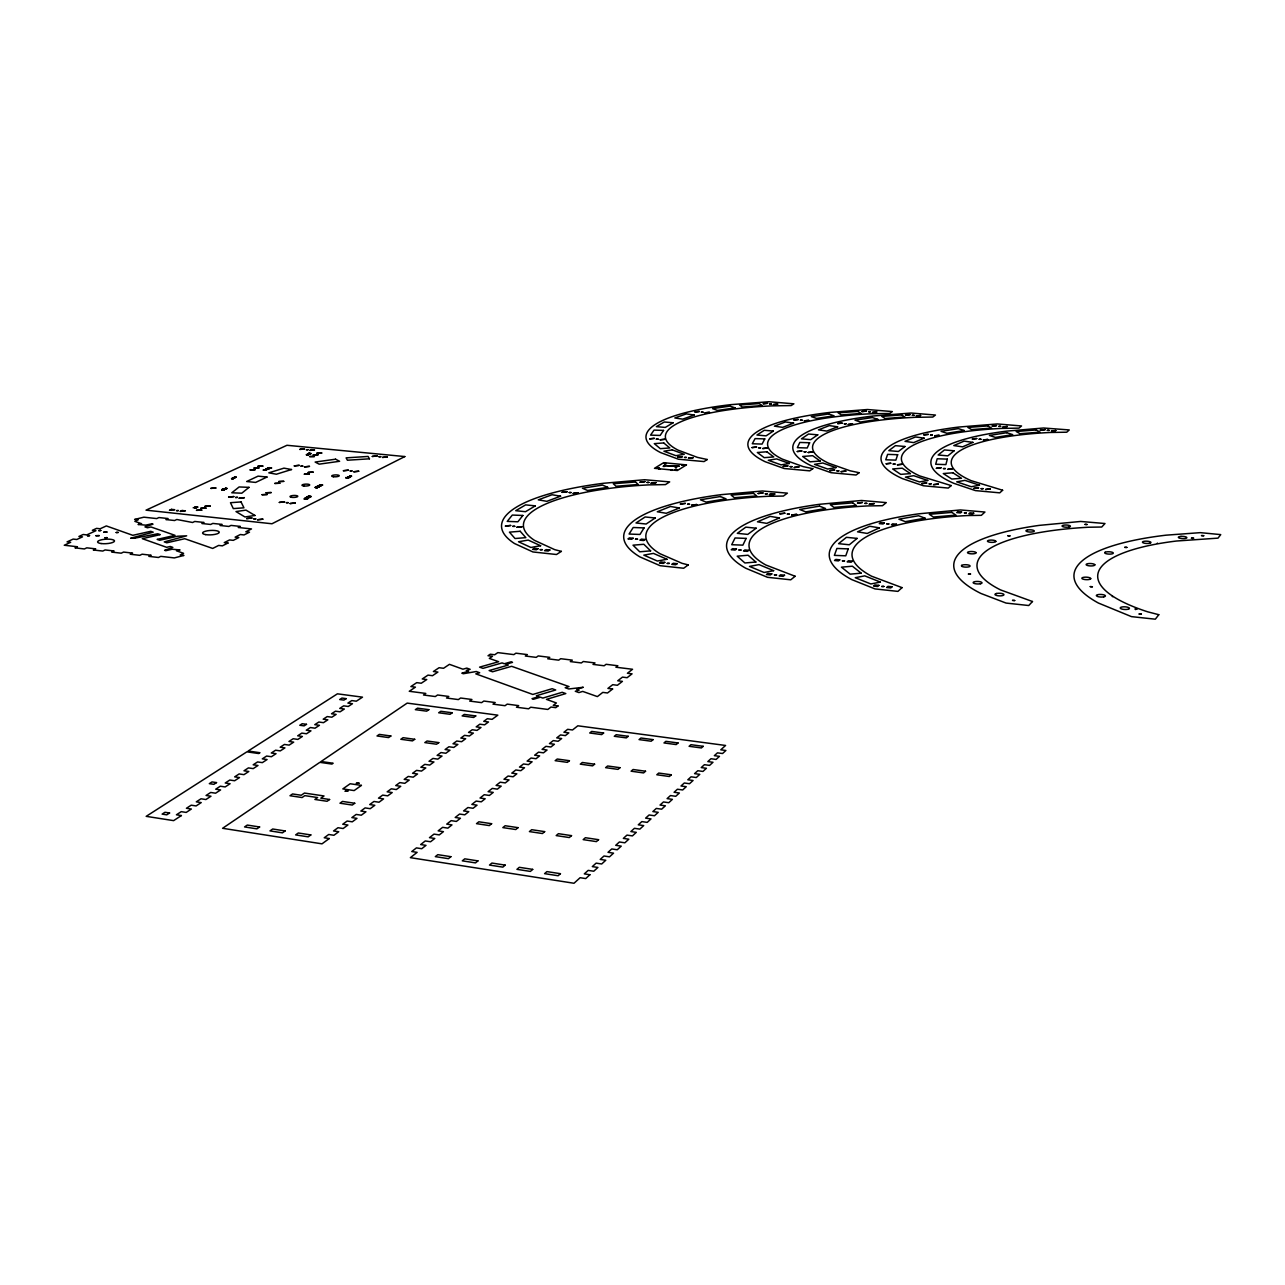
<?xml version="1.0" encoding="UTF-8"?>
<svg xmlns="http://www.w3.org/2000/svg" width="1285" height="1285" viewBox="0 0 1285 1285"><rect width="100%" height="100%" fill="white"/><g stroke="black" fill="none" stroke-linecap="round" stroke-linejoin="round"><path stroke-width="1.5" d="M233.292 478.245L232.73 478.405M269.786 468.415C264.341 469.234 270.766 468.688 266.67 468.688M1112.28 596.545L1112.922 596.625M1135.506 608.753C1136.068 610.15 1133.45 608.11 1136.775 609.17M1157.351 543.218L1157.367 543.089M1191.484 538.287L1193.781 538.222L1192.849 538.287M1192.143 538.447L1192.673 538.495M196.878 507.543L194.485 507.639L196.412 507.238M266.782 468.736C267.923 470.374 263.473 469.202 265.786 470.182C258.751 470.037 270.075 469.876 264.935 469.908C266.734 468.142 266.075 471.129 267.216 468.495M309.187 453.83L311.211 453.541L308.769 453.332C312.159 453.316 307.035 454.697 309.075 453.46M234.769 477.586L235.316 476.687M225.309 488.188C223.59 490.147 229.646 487.577 225.614 488.669M265.931 469.186L268.115 468.222L267.328 468.832M224.779 489.601L221.791 490.035M346.886 477.924L347.721 478.261L345.874 478.036L349.183 477.056M315.307 487.609L316.335 487.4M306.44 454.569L309.043 454.408L306.553 454.874L308.384 454.874M349.343 477.104L350.452 476.141M263.473 469.908L264.726 469.989L263.313 470.117M231.83 478.759L233.452 478.277M236.022 477.361C234.047 476.671 236.633 477.635 235.862 476.799M305.252 499.158C304.4 496.893 307.629 499.56 305.075 499.11M319.772 485.634L320.254 484.959L319.563 485.473M350.082 477.104L348.171 476.912L349.632 476.799M270.107 468.125L266.509 469.186M306.344 498.853L304.063 498.949L305.798 498.725M305.878 499.062C305.701 497.986 307.95 498.628 306.569 497.52M235.235 476.96L233.87 477.683L235.557 477.345M310.52 496.588L308.561 496.685L310.601 496.877M305.942 498.002L306.392 498.435M319.949 486.276L318.391 486.164L320.013 486.051M348.106 476.847L348.894 477.667L349.392 476.767M318.503 486.806C317.347 487.16 318.568 485.489 319.178 486.822M318.841 486.838L318.841 485.682M307.854 498.05L306.665 497.841M305.942 498.901L304.352 498.965L307.517 498.211M318.134 486.308C318.616 486.919 317.138 486.212 319.451 486.083M233.099 478.791L232.457 478.695M269.85 468.045L269.095 468.238M268.918 467.644L271.713 467.965L270.573 467.82M308.625 497.873L307.484 497.423M349.022 477.635L348.604 477.024M195.979 507.623L194.838 507.479L197.424 506.965M268.42 467.885L268.79 468.945L267.537 468.286M1135.554 609.62L1136.085 608.817M316.383 487.834L317.62 487.4L316.367 487.706M267.89 469.266L267.055 469.025M266.637 469.218L264.726 469.989M347.336 477.602L347.673 477.715M304.69 498.982L305.669 498.741M318.102 485.601L321.379 485.698L320.061 485.136M349.568 476.462L351.672 476.157L349.616 476.044L349.52 477.185M307.581 454.055L307.597 454.858M226.995 488.477L225.148 488.621M309.187 496.958L310.022 496.749M306.906 497.697C310.36 497.664 305.605 499.672 308.657 497.825M265.722 470.246L265.722 469.105M307.709 497.568L307.677 498.612M221.887 489.713L224.024 490.003L223.317 489.2M305.252 497.745L308.239 498.243M308.255 496.251L311.115 496.444L308.416 496.299M345.761 477.522L348.588 477.827M304.898 498.516L305.428 499.239M309.075 496.379C310.665 497.359 311.934 496.604 308.802 496.893M348.588 476.896L348.428 477.908L349.054 476.671M315.291 487.481L317.026 487.802M319.628 486.437L318.568 486.212M322.583 484.975L320.077 485.264M318.535 487.111L315.596 486.967M320.768 486.003L318.857 485.81M321.973 485.393L320.591 484.959M196.476 507.398L194.934 507.511L195.529 506.949M195.336 507.045L197.44 507.093M195.545 507.093L197.906 507.077M308.512 454.199C308.978 452.754 306.215 455.067 308.416 454.665M193.168 507.768L196.203 507.334M309.685 454.215L309.556 453.107M308.753 453.203L309.026 454.023M223.076 490.083L222.417 489.328M222.241 489.408L223.445 489.135M225.887 488.188L226.112 488.589M222.225 489.28L225.518 488.959L224.522 489.119M234.256 478.116L232.103 478.293M231.477 478.679L232.794 478.823L232.424 477.972M316.544 487.706L317.572 487.481M318.278 487.24L315.435 487.047L317.299 486.581M306.81 497.343L307.211 498.741L306.794 497.215M319.098 486.758L318.021 486.485M196.589 507.752L195.963 507.189M223.799 490.099L223.269 489.087L225.293 489.232M223.413 489.713L222.305 490.051M225.774 489.039L225.726 488.172M234.464 477.249L235.38 477.313M306.938 498.532L305.878 498.243M268.565 468.88L267.473 469.282M134.588 538.19L157.75 533.773L160.256 534.64L142.298 538.672L166.648 547.314L170.262 546.478L172.832 547.394L164.608 550.301L165.733 550.703L172.094 549.241L180.061 549.948L176.43 550.783L183.578 553.321L180.189 554.991L183.948 555.425L174.326 557.915L160.786 556.357L158.473 557.481L148.867 556.373L151.18 555.249L142.121 554.204L139.792 555.329L130.235 554.237L132.58 553.112L123.569 552.068L121.224 553.192L111.731 552.1L114.076 550.976L105.113 549.948L102.752 551.056L93.323 549.98L95.684 548.856L86.786 547.828L84.392 548.952L75.012 547.86L77.405 546.751L64.25 545.242L70.675 542.302L67.061 541.885L73.165 539.09L76.779 539.491L82.513 536.857L78.915 536.455L83.188 534.496L86.786 534.897L95.941 530.705L92.359 530.303L96.568 528.376L100.15 528.777L106.334 525.934L132.805 535.315L150.731 531.315L153.22 532.183L130.684 538.206L134.652 538.174M307.613 497.134L307.806 498.676M315.419 487.336L316.495 487.304M306.922 498.387L306.408 497.166L309.123 497.584L307.179 497.375L309.958 497.15L309.235 496.556M308.914 453.685L309.91 453.605M266.316 469.908L266.316 469.105M235.155 477.377L233.87 477.554M349.665 477.169L349.761 475.964M307.838 454.922L307.436 454.103M233.019 478.598L232.473 478.389M266.252 469.202L266.445 470.021M348.444 477.217L348.508 477.185M306.392 454.858L307.452 454.681M266.991 469.587L267.055 468.527M307.388 454.986L307.436 454.553M234.529 478.181L232.167 478.807M307.5 497.873L306.794 497.905M305.091 499.239L305.252 498.195M309.428 496.845L308.994 496.669M1191.484 538.158L1192.416 538.238M320.511 484.975L322.583 485.104M1135.763 609.235L1136.775 609.315M235.701 477.233L235.733 476.896M233.227 477.731L234.705 478.1M222.931 489.248L223.076 490.211M222.755 489.328L222.642 490.195M268.661 467.756L268.581 469.009M266.043 469.009L265.883 470.085M308.416 496.171L308.432 497.118M306.376 497.632L306.215 499.078M319.837 485.891L317.138 486.212M313.122 472.125L308.175 472.43L313.122 472.125M571.07 492.54L569.207 492.557L571.07 492.54M542.254 549.659L540.246 549.675L542.254 549.659M514.755 526.336L512.811 526.352L514.755 526.336M358.997 783.143L356.395 783.272L358.997 783.143M947.318 459.114L945.889 464.608L935.689 464.254L937.183 458.777L947.318 459.114M1203.724 535.716L1201.539 535.572L1203.724 535.716M347.849 791.046L345.231 791.191L347.849 791.046M351.994 470.936L350.195 470.952L351.994 470.936M1141.385 614.166L1139.169 614.005L1141.385 614.166M897.653 454.713L895.87 460.126L885.751 459.789L887.614 454.376L897.653 454.713M106.944 532.038L103.667 532.263L106.944 532.038M99.218 535.62L95.973 535.716L99.218 535.62M380.729 456.641L378.946 456.721L380.729 456.641M848.212 548.888L845.771 555.811L834.367 555.377L836.904 548.454L848.212 548.888M1126.865 547.41L1124.793 547.362L1126.865 547.41M1092.395 586.763L1090.258 586.619L1092.395 586.763M1087.03 524.505L1085.054 524.392L1087.03 524.505M321.732 453.011L316.897 453.22L321.732 453.011M976.038 552.759L975.492 553.337A4.273 1.173 1.5 0 1 971.813 553.851L970.705 553.787A4.273 1.173 1.5 0 1 967.621 552.293A4.273 1.173 1.5 0 1 972.809 551.57L973.821 551.699A4.273 1.173 1.5 0 1 976.038 552.759M309.348 474.004L304.368 474.213L309.348 474.004M318.07 454.762L313.219 454.954L318.07 454.762M255.715 518.835L253.787 518.867L255.715 518.835M314.391 456.512L309.605 456.544L314.391 456.512M288.242 502.66L286.362 502.676L288.242 502.66M302.778 466.086L300.995 466.102L302.778 466.086M809.614 442.763L807.205 447.983L797.342 447.662L799.816 442.442L809.614 442.763M1014.716 600.529L1012.564 600.384L1014.716 600.529M237.436 497.343L235.573 497.504L237.436 497.343M283.76 481.345L278.733 481.554L283.76 481.345M279.857 483.224L274.813 483.433L279.857 483.224M271.183 492.557L266.075 492.765L271.183 492.557M89.548 535.652L87.541 535.765L89.548 535.652M267.2 494.484L262.076 494.709L267.2 494.484M746.135 538.399L742.875 545.145L731.711 544.712L735.068 537.965L746.135 538.399M1094.868 564.87L1094.274 565.464A4.369 1.205 2.2 0 1 1090.483 565.93L1089.359 565.85A4.369 1.205 2.2 0 1 1086.275 564.26A4.369 1.205 2.2 0 1 1091.624 563.601L1092.684 563.762A4.369 1.205 2.2 0 1 1094.868 564.87M1009.93 535.877L1007.938 535.765L1009.93 535.877M262.847 466.086L257.916 466.294L262.847 466.086M258.976 467.885L254.028 468.093L258.976 467.885M255.089 469.7L250.141 469.908L255.089 469.7M1049.09 430.363L1047.323 430.33L1049.09 430.363M764.784 438.908L762.069 444.08L752.287 443.759L755.082 438.603L764.784 438.908M970.512 574.026L968.44 574.042L970.512 574.026M210.226 506.081L205.006 506.306L210.226 506.081M206.002 508.089L200.781 508.314L206.002 508.089M215.864 488.011L210.852 488.38L215.864 488.011M201.777 510.113L196.525 510.322L201.777 510.113M983.041 488.669L981.162 488.685L983.041 488.669M966.208 512.908L964.248 512.86L966.175 512.972M178.39 510.53L176.479 510.675L178.342 510.595M1000.63 426.315L998.911 426.331L1000.63 426.315M961.565 565.464L961.501 566.091A4.337 1.205 1.5 0 0 965.597 567.119L966.722 567.119A4.337 1.205 1.5 0 0 970.046 565.898A4.337 1.205 1.5 0 0 965.854 564.709L964.73 564.725A4.337 1.205 1.5 0 0 961.565 565.464M980.921 439.261L979.186 439.277L980.921 439.261M644.042 527.91L639.978 534.464L629.056 534.046L633.2 527.492L644.042 527.91M883.887 586.458L881.767 586.474L883.887 586.458M945.31 468.575L943.495 468.591L945.31 468.575M931.063 483.867L929.2 483.883L931.063 483.867M118.172 532.44L116.18 532.52L118.172 532.44M107.008 537.644L105.033 537.789L107.008 537.644M888.835 523.943L886.859 523.894L888.835 523.943M100.792 530.496L98.817 530.641L100.792 530.496M663.542 430.411L660.137 435.438L650.563 435.133L654.033 430.106L663.542 430.411M932.364 435.101L930.629 435.117L932.364 435.101M844.502 560.854L842.446 560.87L844.502 560.854M1090.724 578.635L1090.515 578.957A4.449 1.237 2.2 0 1 1088.299 579.599L1087.19 579.663A4.449 1.237 2.2 0 1 1081.938 578.507A4.449 1.237 2.2 0 1 1085.391 577.158L1086.548 577.174A4.449 1.237 2.2 0 1 1090.644 578.314L1090.724 578.635M308.047 449.67L306.28 449.718L308.014 449.734M866.797 503.367L864.885 503.383L866.797 503.367M895.019 464.046L893.204 464.062L895.019 464.046M914.069 415.312L912.35 415.28L914.069 415.312M776.542 574.925L774.437 574.861L776.542 574.925M676.713 469.603L674.898 469.651L676.665 469.667M1158.797 614.696L1155.327 619.193L1131.459 616.623L1098.386 603.034A193.2 53.183 3.2 0 1 1166.089 535.17L1200.318 532.649L1220.75 534.608L1218.019 538.126L1176.53 541.017A168.207 46.292 3.2 0 0 1147.746 611.837L1158.797 614.696M838.816 470.872L836.985 470.888L838.816 470.872M522.866 515.462L517.887 521.79L507.238 521.389L512.297 515.06L522.866 515.462M787.352 514L789.231 514.112L787.352 514M870.266 411.778L868.596 411.794L870.234 411.826M740.995 550.044L738.971 549.98L740.995 550.044M846.028 423.809L844.325 423.825L846.028 423.809M805.904 451.774L804.121 451.79L805.904 451.774M767.241 493.809L765.346 493.761L767.241 493.809M791.994 466.696L790.179 466.648L791.994 466.696M802.161 420.195L800.475 420.195L802.161 420.195M669.324 563.392L667.268 563.408L669.324 563.392M760.527 447.822L758.76 447.839L760.527 447.822M1032.481 601.509L1028.739 605.524L1006.059 603.067L980.889 593.445A188.204 51.898 2.5 0 1 1039.147 525.388L1080.669 521.453L1104.988 523.525L1101.727 527.027L1088.507 527.236A163.87 45.168 2.5 0 0 1000.597 589.927L1032.481 601.509M689.531 504.282L687.62 504.234L689.531 504.282M771.321 403.94L769.667 403.956L771.321 403.94M637.521 539.234L635.529 539.17L637.521 539.234M686.447 464.897L677.388 470.519L654.483 468.318L663.67 462.68L686.447 464.897M683.62 465.234L681.821 465.25L683.62 465.234M686.335 457.444L684.552 457.46L686.335 457.444M676.553 467.515L675.396 467.499L676.553 467.515M671.011 470.246L672.135 470.31L671.091 470.214M648.909 482.437L647.062 482.453L648.909 482.437M660.008 469.17L658.852 469.186L659.976 469.202M663.333 466.326L664.457 466.391L663.333 466.326M666.144 463.596L664.345 463.612L666.144 463.596M659.125 467.981L657.326 467.997L659.125 467.981M701.401 412.067L703.024 412.164L701.401 412.067M658.081 439.084L656.346 439.101L658.081 439.084M589.911 874.748L585.719 878.571L580.113 877.703L574.01 883.261L410.381 857.657L417.111 852.357L411.778 851.537L416.42 847.891L421.737 848.71L425.994 845.369L420.677 844.55L425.271 840.952L430.555 841.771L434.764 838.462L429.479 837.659L434.009 834.11L439.277 834.913L443.421 831.652L438.169 830.849L442.634 827.331L447.887 828.134L451.967 824.906L446.746 824.119L451.163 820.649L456.384 821.436L460.432 818.256L455.211 817.469L459.58 814.048L464.785 814.818L468.768 811.67L463.596 810.915L467.901 807.526L473.073 808.281L477.024 805.181L471.868 804.426L476.125 801.085L481.281 801.824L485.168 798.756L480.044 798.017L484.252 794.708L489.376 795.447L493.231 792.411L488.123 791.672L492.284 788.412L497.375 789.151L501.182 786.147L496.106 785.424L500.218 782.196L505.294 782.918L509.053 779.947L503.993 779.24L508.057 776.044L513.101 776.766L516.827 773.827L511.799 773.12L515.815 769.972L520.843 770.679L524.521 767.771L519.493 767.081L523.477 763.965L528.472 764.655L532.102 761.796L527.123 761.105L531.042 758.022L536.022 758.712L539.62 755.885L534.656 755.195L538.527 752.159L543.491 752.833L547.041 750.038L542.093 749.364L545.932 746.344L550.863 747.019L554.381 744.256L549.466 743.581L553.257 740.61L558.172 741.268L561.641 738.538L556.742 737.879L560.501 734.94L565.384 735.598L568.821 732.884L563.938 732.241L567.649 729.318L572.516 729.976L577.816 725.8L725.575 745.461L720.789 749.814L725.88 750.488L722.555 753.524L717.448 752.849L714.348 755.66L719.471 756.351L716.098 759.435L710.974 758.728L707.842 761.587L712.982 762.278L709.577 765.394L704.421 764.687L701.241 767.579L706.413 768.285L702.959 771.434L697.787 770.727L694.575 773.634L699.763 774.357L696.277 777.537L691.073 776.815L687.828 779.77L693.049 780.493L689.515 783.721L684.295 782.999L681.002 785.986L686.238 786.709L682.672 789.97L677.42 789.231L674.095 792.267L679.363 793.006L675.749 796.298L670.465 795.56L667.108 798.611L672.392 799.366L668.746 802.707L663.446 801.952L660.04 805.053L665.357 805.807L661.647 809.181L656.314 808.426L652.876 811.558L658.209 812.329L654.467 815.75L649.118 814.963L645.632 818.143L650.997 818.914L647.206 822.384L641.825 821.597L638.292 824.809L643.689 825.596L639.85 829.114L634.437 828.311L630.871 831.556L636.284 832.359L632.413 835.909L626.968 835.105L623.353 838.398L628.799 839.201L624.863 842.799L619.402 841.98L615.74 845.321L621.217 846.14L617.234 849.77L611.74 848.951L608.03 852.324L613.539 853.16L609.508 856.838L603.982 856.003L600.223 859.424L605.765 860.259L601.685 863.986L596.128 863.135L592.321 866.604L597.894 867.455L593.75 871.23L588.177 870.379L584.322 873.88L589.911 874.748M902.054 587.63L897.926 591.389L875.021 588.915L851.778 579.615A183.482 50.468 1.7 0 1 919.08 513.775L960.425 509.952L984.936 512.04L981.338 515.333L967.252 515.558A159.758 43.915 1.7 0 0 871.632 576.226L902.054 587.63M1002.637 490.244L999.746 492.846L975.443 490.597L953.823 483.337A163.821 39.69 1.8 0 1 1006.942 431.101L1043.613 428.001L1069.248 429.945L1066.743 432.21L1050.263 432.467A142.651 34.55 1.8 0 0 971.091 480.638L1002.637 490.244M892.063 586.779L890.778 587.936L886.682 587.502L887.967 586.346L892.063 586.779M973.725 513.165L972.649 514.128L968.874 513.759L969.95 512.811L973.725 513.165M560.437 873.688L558.14 875.744L544.599 873.639L546.912 871.599L560.437 873.688M598.569 839.683L596.401 841.611L583.181 839.635L585.382 837.708L598.569 839.683M671.3 774.791L669.389 776.509L656.812 774.759L658.739 773.056L671.3 774.791M703.216 746.328L701.401 747.95L689.113 746.296L690.945 744.69L703.216 746.328M990.317 488.91L985.643 489.473L990.317 488.91M1055.836 430.555L1051.548 431.037L1055.836 430.555M878.94 585.366L877.655 586.522L873.575 586.088L874.876 584.932L878.94 585.366M961.598 512.008L960.505 512.956L956.747 512.603L957.823 511.639L961.598 512.008M978.544 487.818L973.853 488.38L978.544 487.818M1045.171 429.608L1040.272 430.154L1045.171 429.608M532.713 869.383L530.368 871.423L516.939 869.335L519.301 867.311L532.713 869.383M571.52 835.635L569.303 837.547L556.196 835.587L558.429 833.676L571.52 835.635M645.552 771.225L643.592 772.928L631.112 771.193L633.087 769.506L645.552 771.225M678.046 742.955L676.199 744.577L663.992 742.939L665.855 741.333L678.046 742.955M951.205 485.585L948.266 488.075L923.385 485.762L902.439 478.614A162.183 39.257 1.6 0 1 958.755 427.054L997.305 423.954L1021.527 425.961L1018.973 428.13L1001.658 428.403A141.238 34.165 1.5 0 0 919.755 475.948L951.205 485.585M505.214 865.126L502.837 867.134L489.505 865.062L491.914 863.054L505.214 865.126M544.663 831.62L542.431 833.531L529.42 831.588L531.685 829.692L544.663 831.62M619.98 767.691L617.989 769.378L605.604 767.659L607.612 765.988L619.98 767.691M653.053 739.63L651.174 741.22L639.063 739.598L640.958 738.008L653.053 739.63M852.405 561.159L851.12 562.236L847.168 561.818L848.469 560.742L852.405 561.159M896.416 524.216L895.227 525.196L891.437 524.826L892.625 523.83L896.416 524.216M938.275 484.092L933.585 484.654L938.275 484.092M1007.312 426.508L1003.023 426.989L1007.312 426.508M952.378 468.8L947.8 469.346L952.378 468.8M987.731 439.454L983.346 439.952L987.731 439.454M839.764 559.826L838.462 560.919L834.543 560.501L835.844 559.425L839.764 559.826M884.257 523.011L883.068 523.991L879.293 523.621L880.482 522.642L884.257 523.011M477.94 860.886L475.514 862.894L462.311 860.838L464.752 858.83L477.94 860.886M518.048 827.652L515.767 829.532L502.853 827.604L505.15 825.725L518.048 827.652M594.618 764.189L592.594 765.86L580.29 764.157L582.33 762.487L594.618 764.189M628.236 736.305L626.325 737.895L614.294 736.289L616.238 734.699L628.236 736.305M926.662 483.032L921.971 483.578L926.662 483.032M996.485 425.608L992.197 426.09L996.485 425.608M857.095 538.399L849.321 544.776L838.591 543.667L846.43 537.323L857.095 538.399M940.989 467.772L936.396 468.318L940.989 467.772M976.729 438.522L972.36 439.02L976.729 438.522M954.096 450.794L947.848 455.854L938.146 455.002L944.459 449.943L954.096 450.794M795.142 576.258L790.741 579.808L767.514 577.302L745.83 568.275A179.916 49.215 1.1 0 1 820.28 504.218L861.48 500.491L886.281 502.612L882.458 505.696L867.487 505.937A156.658 42.839 1.1 0 0 765.764 564.966L795.142 576.258M450.89 856.677L448.433 858.669L435.326 856.629L437.799 854.654L450.89 856.677M491.625 823.701L489.312 825.58L476.51 823.653L478.839 821.79L491.625 823.701M569.432 760.704L567.376 762.358L555.168 760.672L557.24 759.017L569.432 760.704M603.613 733.012L601.669 734.602L589.719 732.996L591.694 731.422L603.613 733.012M249.033 487.352L241.789 493.199L231.798 492.781L239.138 486.951L249.033 487.352M784.541 575.23L783.127 576.355L779.176 575.921L780.573 574.797L784.541 575.23M874.153 503.608L869.303 504.202L874.153 503.608M995.779 541.531L994.831 542.045A4.224 1.14 1.6 0 1 989.803 542.206L988.872 542.013A4.224 1.14 1.6 0 1 988.438 540.407A4.224 1.14 1.6 0 1 994.381 540.423L995.104 540.664A4.224 1.14 1.6 0 1 995.779 541.531M771.819 573.865L770.406 574.973L766.454 574.556L767.868 573.431L771.819 573.865M862.363 502.483L857.513 503.061L862.363 502.483M902.006 464.271L897.428 464.801L902.006 464.271M939.11 435.31L934.725 435.792L939.11 435.31M612.608 689.017L607.516 692.984L602.793 692.39L597.38 696.598L582.731 691.41L578.909 692.567L575.294 691.282L579.117 690.141L576.644 689.258L583.31 687.266L568.773 688.985L565.191 687.716L569.014 686.576L511.623 666.305L492.54 671.782L489.135 670.561L508.217 665.084L505.872 664.265L512.49 662.369L510.996 661.839L504.379 663.735L502.049 662.915L482.983 668.361L479.594 667.14L498.66 661.711L489.36 658.434L492.476 656.298L488.027 655.736L490.26 654.21L494.709 654.756L497.825 652.619L513.871 654.611L515.911 653.182L527.348 654.595L525.324 656.025L536.214 657.374L538.238 655.928L549.755 657.358L547.731 658.787L558.702 660.153L560.694 658.707L572.291 660.137L570.315 661.582L581.35 662.948L583.31 661.502L594.987 662.932L593.027 664.393L604.143 665.775L606.086 664.297L617.828 665.759L615.917 667.22L632.557 669.276L627.417 673.26L632.059 673.838L627.128 677.693L622.47 677.115L617.748 680.777L622.406 681.371L617.394 685.274L612.72 684.68L607.917 688.423L612.608 689.017M890.778 463.259L886.184 463.789L890.778 463.259M928.252 434.378L923.867 434.86L928.252 434.378M904.945 446.489L898.408 451.485L888.835 450.649L895.436 445.654L904.945 446.489M558.011 705.963L555.762 707.666L551.024 707.039L547.844 709.448L530.737 707.216L528.601 708.806L516.474 707.216L518.642 705.626L507.206 704.116L505.021 705.706L492.99 704.132L495.191 702.542L483.835 701.048L481.618 702.638L469.667 701.064L471.9 699.49L460.608 698.012L458.376 699.586L446.505 698.012L448.77 696.454L437.559 694.992L435.294 696.55L423.504 694.992L425.785 693.434L409.272 691.282L415.424 687.154L410.895 686.559L416.742 682.64L421.271 683.235L426.748 679.556L422.251 678.962L428.001 675.123L432.499 675.701L437.896 672.071L433.414 671.493L439.084 667.718L443.55 668.28L449.445 664.329L462.921 669.196L466.776 668.104L470.149 669.308L466.294 670.417L468.607 671.252L461.829 673.179L463.307 673.726L476.269 671.525L479.674 672.746L475.803 673.854L532.825 694.462L552.148 688.712L555.714 689.981L536.391 695.747L538.849 696.631L532.022 698.671L533.58 699.233L540.407 697.193L542.864 698.092L562.204 692.294L565.802 693.579L546.446 699.377L556.405 702.975L553.273 705.337L558.011 705.963M859.119 472.703L856.051 475.016L831.074 472.703L811.413 465.812A158.473 37.988 1.1 0 1 872.901 416.035L911.097 413.031L935.448 415.039L932.782 417.047L914.808 417.32A138.009 33.073 1.1 0 0 828.713 463.242L850.172 470.808L859.119 472.703M748.737 550.333L747.324 551.377L743.501 550.976L744.914 549.932L748.737 550.333M796.652 514.369L791.688 514.98L796.652 514.369M845.851 471.097L841.193 471.643L845.851 471.097M920.606 415.489L916.333 415.954L920.606 415.489M736.466 549.048L735.052 550.092L731.245 549.707L732.659 548.647L736.466 549.048M784.846 513.213L779.883 513.807L784.846 513.213M834.607 470.069L829.949 470.599L834.607 470.069M910.085 414.621L905.829 415.087L910.085 414.621M756.174 528.199L747.741 534.399L737.317 533.339L745.83 527.139L756.174 528.199M329.249 838.543L322.005 843.843L222.594 828.295L319.837 762.342L331.932 764.077L333.152 763.242L321.073 761.507L407.184 703.104L497.825 715.167L492.107 719.343L487.352 718.717L483.754 721.335L488.509 721.977L484.606 724.836L479.835 724.194L476.189 726.86L480.976 727.503L477.024 730.394L472.238 729.751L468.559 732.434L473.362 733.092L469.362 736.016L464.544 735.357L460.833 738.072L465.652 738.73L461.62 741.702L456.769 741.027L453.011 743.774L457.862 744.449L453.782 747.436L448.915 746.762L445.108 749.54L449.975 750.215L445.847 753.251L440.964 752.56L437.125 755.371L442.008 756.062L437.832 759.13L432.933 758.439L429.029 761.282L433.945 761.973L429.72 765.073L424.789 764.366L420.854 767.241L425.785 767.948L421.512 771.08L416.565 770.374L412.581 773.281L417.545 773.988L413.208 777.168L408.244 776.445L404.213 779.385L409.192 780.107L404.807 783.32L399.828 782.597L395.748 785.569L400.743 786.308L396.31 789.552L391.299 788.813L387.171 791.817L392.198 792.556L387.717 795.849L382.673 795.11L378.497 798.146L383.556 798.901L379.011 802.226L373.951 801.471L369.727 804.555L374.802 805.309L370.208 808.683L365.117 807.912L360.844 811.044L365.936 811.799L361.294 815.204L356.186 814.433L351.865 817.597L356.973 818.368L352.283 821.822L347.143 821.035L342.758 824.231L347.914 825.018L343.143 828.52L337.987 827.717L333.554 830.961L338.726 831.748L333.907 835.282L328.719 834.479L324.238 837.756L329.249 838.543M688.278 564.902L683.652 568.243L660.153 565.705L639.962 556.935A176.623 47.914 0.5 0 1 721.351 494.645L762.374 490.998L787.416 493.151L783.4 496.058L767.579 496.315A153.798 41.714 0.5 0 0 659.992 553.723L682.062 563.328L688.278 564.902M310.841 834.929L308.191 836.84L295.646 834.897L298.297 832.985L310.841 834.929M354.756 803.253L352.251 805.053L339.979 803.221L342.485 801.422L354.756 803.253M438.779 742.618L436.547 744.224L424.821 742.601L427.054 740.995L438.779 742.618M475.755 715.938L473.635 717.464L462.15 715.922L464.271 714.412L475.755 715.938M677.147 563.681L675.621 564.774L671.782 564.356L673.308 563.28L677.147 563.681M774.807 494.002L773.345 495.046L769.265 494.661L770.727 493.617L774.807 494.002M812.795 468.656L809.727 470.856L784.187 468.511L765.121 461.7A157.172 37.586 0.8 0 1 829.339 412.485L867.471 409.513L892.352 411.569L889.702 413.465L870.893 413.77A136.869 32.719 0.8 0 0 782.453 459.163L803.27 466.632L812.795 468.656M361.406 785.392L354.13 790.58L342.838 788.91L350.162 783.754L361.406 785.392M1105.18 552.261L1104.795 552.534A4.321 1.173 2.2 0 0 1106.096 553.69L1107.028 553.899A4.321 1.173 2.2 0 0 1112.553 553.723A4.321 1.173 2.2 0 0 1111.927 552.181L1110.995 551.972A4.321 1.173 2.2 0 0 1105.823 552.036L1105.18 552.261M798.965 466.921L794.307 467.451L798.965 466.921M876.755 411.955L872.483 412.421L876.755 411.955M285.125 830.945L282.443 832.841L269.995 830.897L272.693 829.002L285.125 830.945M329.602 799.495L327.081 801.278L314.889 799.463L317.62 797.551L304.834 795.64L302.087 797.535L289.992 795.736L292.562 793.953L301.252 795.254L304.449 793.054L324.013 795.961L320.848 798.178L329.602 799.495M414.734 739.293L412.485 740.883L400.824 739.277L403.088 737.686L414.734 739.293M452.208 712.789L450.071 714.299L438.667 712.773L440.819 711.28L452.208 712.789M664.811 562.364L663.285 563.44L659.446 563.039L660.988 561.947L664.811 562.364M763.001 492.942L758.15 493.52L763.001 492.942M812.73 451.983L808.169 452.497L812.73 451.983M852.614 424.002L848.261 424.484L852.614 424.002M787.866 465.893L783.207 466.423L787.866 465.893M866.379 411.088L862.106 411.553L866.379 411.088M801.84 451.019L797.278 451.517L801.84 451.019M842.093 423.118L837.74 423.584L842.093 423.118M259.618 826.978L256.904 828.857L244.552 826.93L247.282 825.066L259.618 826.978M390.865 736L388.584 737.574L377.019 735.968L379.316 734.394L390.865 736M428.837 709.673L426.668 711.167L415.344 709.657L417.513 708.163L428.837 709.673M817.758 434.828L810.739 439.647L801.471 438.844L808.538 434.025L817.758 434.828M645.102 539.507L643.576 540.535L639.866 540.15L641.392 539.122L645.102 539.507M696.791 504.539L691.828 505.117L696.791 504.539M633.184 538.27L631.658 539.282L627.963 538.897L629.489 537.869L633.184 538.27M685.323 503.399L680.359 503.993L685.323 503.399M767.306 448.031L762.744 448.545L767.306 448.031M808.699 420.372L804.33 420.854L808.699 420.372M655.221 517.984L646.13 524.023L636.011 522.979L645.15 516.972L655.221 517.984M756.544 447.068L751.998 447.582L756.544 447.068M798.29 419.488L793.937 419.954L798.29 419.488M773.377 431.069L766.101 435.84L756.945 435.037L764.286 430.282L773.377 431.069M181.394 815.557L173.62 820.633L146.185 816.344L246.881 751.837L258.687 753.54L259.955 752.721L248.15 751.018L337.425 693.82L362.498 697.161L356.33 701.192L351.769 700.582L347.898 703.104L352.459 703.714L348.251 706.477L343.673 705.851L339.754 708.404L344.348 709.031L340.091 711.81L335.481 711.183L331.53 713.769L336.14 714.396L331.835 717.207L327.209 716.58L323.21 719.182L327.836 719.825L323.483 722.668L318.841 722.025L314.793 724.66L319.435 725.302L315.034 728.193L310.376 727.535L306.28 730.201L310.954 730.86L306.505 733.767L301.83 733.109L297.686 735.807L302.377 736.466L297.863 739.405L293.173 738.746L288.98 741.477L293.687 742.136L289.141 745.123L284.419 744.449L280.194 747.211L284.917 747.886L280.307 750.89L275.584 750.215L271.296 752.994L276.034 753.685L271.392 756.72L266.621 756.046L262.301 758.857L267.071 759.547L262.349 762.631L257.578 761.941L253.193 764.784L257.98 765.491L253.225 768.607L248.423 767.9L243.989 770.791L248.792 771.498L243.973 774.646L239.155 773.939L234.673 776.847L239.508 777.57L234.625 780.75L229.79 780.043L225.244 782.999L230.095 783.721L225.164 786.934L220.313 786.211L215.719 789.199L220.586 789.938L215.591 793.198L210.708 792.46L206.066 795.479L210.965 796.234L205.905 799.527L201.006 798.788L196.3 801.84L201.215 802.595L196.107 805.936L191.192 805.181L186.421 808.281L191.369 809.036L186.196 812.425L181.249 811.654L176.43 814.786L181.394 815.557M169.588 813.003L166.761 814.835L162.135 814.112L164.978 812.281L169.588 813.003M216.523 782.597L213.856 784.332L209.326 783.657L212.009 781.923L216.523 782.597M306.505 724.322L304.127 725.864L299.79 725.27L302.184 723.728L306.505 724.322M346.179 698.638L343.914 700.1L339.674 699.538L341.938 698.06L346.179 698.638M707.248 459.516L704.035 461.572L678.4 459.211L660.618 452.593A154.441 36.639 0.3 0 1 730.908 404.646L768.88 401.739L793.889 403.811L791.126 405.578L771.626 405.883A134.491 31.9 0.3 0 0 678.03 450.119L697.434 457.38L707.248 459.516M561.368 551.377L556.485 554.51L532.922 551.956L514.466 543.507A173.057 46.308 -0.3 0 1 603.757 483.256L644.572 479.739L669.678 481.891L665.453 484.606L648.861 484.879A150.698 40.317 -0.3 0 0 534.576 540.407L554.735 549.659L561.368 551.377M679.251 466.214L663.895 465.572L679.251 466.214M693.161 457.669L688.503 458.183L693.161 457.669M777.666 404.116L773.409 404.566L777.666 404.116M549.868 550.012L548.213 551.056L544.519 550.655L546.173 549.611L549.868 550.012M655.96 482.678L651.11 483.224L655.96 482.678M682.399 456.673L677.725 457.187L682.399 456.673M767.579 403.281L763.306 403.731L767.579 403.281M537.997 548.727L536.327 549.787L532.633 549.386L534.303 548.342L537.997 548.727M644.877 481.618L640.026 482.164L644.877 481.618M522.144 526.673L516.923 527.284L522.144 526.673M578.154 492.846L573.206 493.408L578.154 492.846M664.714 439.293L660.153 439.791L664.714 439.293M709.432 412.34L705.079 412.806L709.432 412.34M654.274 438.362L649.712 438.844L654.274 438.362M699.313 411.489L694.96 411.939L699.313 411.489M510.659 525.469L505.439 526.079L510.659 525.469M567.071 491.753L562.107 492.316L567.071 491.753M673.131 422.765L665.277 427.423L656.378 426.636L664.281 421.994L673.131 422.765M535.331 505.856L525.501 511.703L515.735 510.691L525.613 504.876L535.331 505.856M404.823 456.56L271.97 523.766L146.024 510.161L286.957 445.285L404.823 456.56M227.991 543.025L222.369 545.852L218.643 545.434L212.684 548.438L184.751 538.72L166.809 542.784L164.271 541.901L186.678 535.813L177.603 536.23L159.677 540.278L157.155 539.379L175.065 535.347L150.987 526.978L147.438 527.766L144.964 526.898L153.011 524.151L151.935 523.782L145.735 525.147L138.057 524.489L141.591 523.702L134.861 521.357L138.186 519.815L134.62 519.429L143.888 517.18L156.738 518.578L158.938 517.55L168.094 518.546L165.91 519.574L174.615 520.521L176.8 519.493L192.605 522.497L194.774 521.453L204.026 522.465L201.874 523.509L210.692 524.457L212.828 523.413L222.144 524.425L220.008 525.485L228.875 526.448L231.011 525.404L240.375 526.416L238.255 527.476L251.507 528.922L245.82 531.781L249.499 532.183L244.038 534.946L240.343 534.528L235.123 537.162L238.817 537.564L233.276 540.359L229.565 539.941L224.265 542.607L227.991 543.025M351.03 476.478L349.424 476.414L351.03 476.478M262.847 519.172L257.514 519.766L262.847 519.172M295.245 502.981L290.041 503.559L295.245 502.981M358.724 471.226L353.825 471.756L358.724 471.226M387.363 456.914L382.528 457.428L387.363 456.914M251.956 518L246.64 518.594L251.956 518M284.531 501.857L279.327 502.435L284.531 501.857M348.363 470.198L343.432 470.728L348.363 470.198M377.147 455.934L372.313 456.448L377.147 455.934M244.359 497.664L239.171 498.227L244.359 497.664M309.46 466.359L304.513 466.889L309.46 466.359M233.806 496.556L228.618 497.134L233.806 496.556M299.228 465.347L294.297 465.877L299.228 465.347M266.991 477.04L255.635 482.421L246.672 481.506L258.06 476.141L266.991 477.04M182.084 510.498L180.077 511.446L185.393 510.852L182.084 510.498M311.468 449.622L309.749 450.425L314.568 449.927L311.468 449.622M171.467 509.358L169.459 510.29L174.76 509.711L171.467 509.358M301.477 448.658L299.758 449.461L304.577 448.963L301.477 448.658M879.39 527.846L867.23 533.452L857.545 531.829L869.752 526.256L879.39 527.846M972.89 442.377L962.626 446.843L953.791 445.574L964.103 441.124L972.89 442.377M779.449 517.935L766.776 523.38L757.459 521.806L770.149 516.377L779.449 517.935M924.172 438.185L913.683 442.602L905.009 441.349L915.53 436.948L924.172 438.185M679.412 507.993L666.256 513.293L657.277 511.767L670.465 506.483L679.412 507.993M837.627 426.797L826.785 431.069L818.449 429.849L829.307 425.608L837.627 426.797M793.616 423.134L782.597 427.359L774.373 426.154L785.44 421.962L793.616 423.134M560.581 496.187L546.864 501.327L538.287 499.849L552.036 494.741L560.581 496.187M694.205 415.039L682.737 419.151L674.818 417.978L686.302 413.882L694.205 415.039M291.518 469.523L276.371 474.229L268.806 472.832L283.953 468.142L291.518 469.523M996.534 593.493L995.746 593.734A4.497 1.301 1.8 0 0 995.409 595.003L996.919 595.565A4.497 1.301 1.8 0 0 1001.417 595.79L1002.396 595.63A4.497 1.301 1.8 0 0 1002.878 593.815A4.497 1.301 1.8 0 0 996.534 593.493M1027.454 529.998L1026.715 530.191A4.176 1.108 1.7 0 0 1026.908 531.54L1027.711 531.765A4.176 1.108 1.7 0 0 1032.787 531.861A4.176 1.108 1.7 0 0 1033.911 530.577L1033.333 530.303A4.176 1.108 1.7 0 0 1028.369 529.87L1027.454 529.998M1128.487 609.106L1127.636 609.315A4.61 1.333 2.6 0 1 1121.564 608.962A4.61 1.333 2.6 0 1 1121.162 607.195L1121.982 606.986A4.61 1.333 2.6 0 1 1127.62 607.211L1129.065 607.805A4.61 1.333 2.6 0 1 1128.487 609.106M1150.091 543.137L1148.356 543.426A4.273 1.14 2.4 0 1 1144.116 543.121L1143.313 542.88A4.273 1.14 2.4 0 1 1144.035 541.322A4.273 1.14 2.4 0 1 1150.027 541.74L1150.605 542.029A4.273 1.14 2.4 0 1 1150.091 543.137M880.386 582.089L870.861 583.968L855.264 577.704L864.741 575.857L880.386 582.089M773.634 570.668L764.061 572.484L749.492 566.412L759.033 564.613L773.634 570.668M667.011 559.264L657.358 561.031L643.817 555.136L653.423 553.385L667.011 559.264M979.475 485.232L971.235 486.726L956.715 481.827L964.939 480.365L979.475 485.232M540.616 545.74L530.882 547.458L518.514 541.756L528.199 540.069L540.616 545.74M927.754 480.478L919.482 481.939L905.411 477.12L913.667 475.675L927.754 480.478M925.039 518.192L905.299 521.646L898.874 519.172L918.566 515.751L925.039 518.192M835.989 467.611L827.701 469.025L814.513 464.383L822.769 462.986L835.989 467.611M789.408 463.467L781.087 464.865L768.285 460.287L776.574 458.906L789.408 463.467M819.541 506.145L799.704 509.486L805.727 511.88L825.58 508.523L819.541 506.145M720.371 496.524L700.421 499.769L706.043 502.098L726.025 498.837L720.371 496.524M672.28 449.862L663.927 451.212L675.862 455.677L684.246 454.312L672.28 449.862M1006.701 432.692L989.418 435.454L995.409 437.414L1012.741 434.635L1006.701 432.692M964.248 430.539L946.868 433.27L941.054 431.342L958.401 428.612L964.248 430.539M607.693 487.32L587.598 490.485L582.442 488.236L602.504 485.071L607.693 487.32M877.864 419.392L860.484 422.042L855.007 420.179L872.354 417.545L877.864 419.392M828.713 413.979L811.301 416.597L816.634 418.444L834.061 415.81L828.713 413.979M254.976 515.478L244.937 516.955L235.99 511.575L245.981 510.113L254.976 515.478M735.068 407.891L717.528 410.445L712.549 408.646L730.057 406.108L735.068 407.891M980.359 583.759L979.363 583.904A4.433 1.253 1.6 0 1 973.532 583.117A4.433 1.253 1.6 0 1 975.797 581.511L976.921 581.446A4.433 1.253 1.6 0 1 981.033 582.009L981.965 582.635A4.433 1.253 1.6 0 1 980.359 583.759M335.546 459.195L315.146 462.054L319.162 464.158L339.609 461.283L335.546 459.195M1068.943 527.027L1066.984 527.219A4.16 1.092 1.9 0 1 1062.47 526.464L1062.133 526.191A4.16 1.092 1.9 0 1 1064.944 525.035A4.16 1.092 1.9 0 1 1069.987 525.758L1070.325 526.031A4.16 1.092 1.9 0 1 1068.943 527.027M1103.638 596.883L1102.61 597.011A4.546 1.301 2.4 0 1 1097.278 596.385L1096.378 595.726A4.546 1.301 2.4 0 1 1099.173 594.473L1100.313 594.441A4.546 1.301 2.4 0 1 1105.084 595.405A4.546 1.301 2.4 0 1 1103.638 596.883M1180.995 536.391L1180.032 536.504A4.257 1.124 2.6 0 0 1178.377 537.467L1178.65 537.74A4.257 1.124 2.6 0 0 1184.224 538.608A4.257 1.124 2.6 0 0 1186.537 537.226L1185.991 536.953A4.257 1.124 2.6 0 0 1182.055 536.359L1180.995 536.391M861.175 573.174L850.156 574.154L841.45 567.167L852.389 566.203L861.175 573.174M755.869 562.027L744.898 562.975L737.204 556.164L748.095 555.232L755.869 562.027M650.628 550.863L639.721 551.795L633.023 545.177L643.833 544.278L650.628 550.863M951.864 512.394L929.328 514.289L933.328 517.036L955.928 515.14L951.864 512.394M852.726 502.869L830.319 504.716L833.901 507.398L856.388 505.535L852.726 502.869M520.184 531.267L509.438 532.151L515.012 538.527L525.838 537.644L520.184 531.267M910.39 473.603L900.721 474.374L892.657 468.961L902.263 468.19L910.39 473.603M952.908 472.784L943.286 473.555L951.783 479.048L961.485 478.261L952.908 472.784M753.46 493.328L731.149 495.127L734.345 497.729L756.72 495.914L753.46 493.328M820.135 461.026L810.08 461.813L802.675 456.464L812.666 455.693L820.135 461.026M635.465 481.987L613.314 483.738L616.029 486.26L638.26 484.493L635.465 481.987M987.844 425.929L967.894 427.455L971.572 429.608L991.57 428.082L987.844 425.929M1036.176 429.961L1016.194 431.503L1020.049 433.704L1040.095 432.146L1036.176 429.961M766.84 451.774L757.347 452.497L764.206 457.669L773.763 456.93L766.84 451.774M901.572 414.943L881.815 416.42L885.156 418.508L904.961 417.015L901.572 414.943M663.719 442.939L654.29 443.646L660.297 448.674L669.79 447.951L663.719 442.939M762.069 405.594L742.377 407.04L739.55 405.016L759.178 403.586L762.069 405.594M857.898 411.409L838.173 412.871L841.354 414.926L861.127 413.465L857.898 411.409M241.05 501.921L230.481 502.708L233.308 508.603L243.941 507.816L241.05 501.921M369.438 458.809L347.416 460.223L346.099 457.862L368.056 456.448L369.438 458.809M303.854 485.987A3.871 0.964 -2.2 0 0 309.717 484.959A3.871 0.964 -2.2 0 0 303.983 484.3A3.871 0.964 -2.2 0 0 303.854 485.987M291.181 497.263A3.919 0.996 -2.3 0 0 297.702 496.54A3.919 0.996 -2.3 0 0 292.819 495.528A3.919 0.996 -2.3 0 0 291.181 497.263M333.441 476.735A3.807 0.948 -2.1 0 0 339.256 475.771A3.807 0.948 -2.1 0 0 333.618 475.097A3.807 0.948 -2.1 0 0 333.441 476.735M205.729 534.624A8.385 2.217 -2.9 0 0 219.189 532.568A8.385 2.217 -2.9 0 0 207.752 530.737A8.385 2.217 -2.9 0 0 205.729 534.624M101.097 543.539A8.513 2.249 -3.4 0 0 114.493 541.162A8.513 2.249 -3.4 0 0 102.495 539.588A8.513 2.249 -3.4 0 0 101.097 543.539"/></g></svg>
